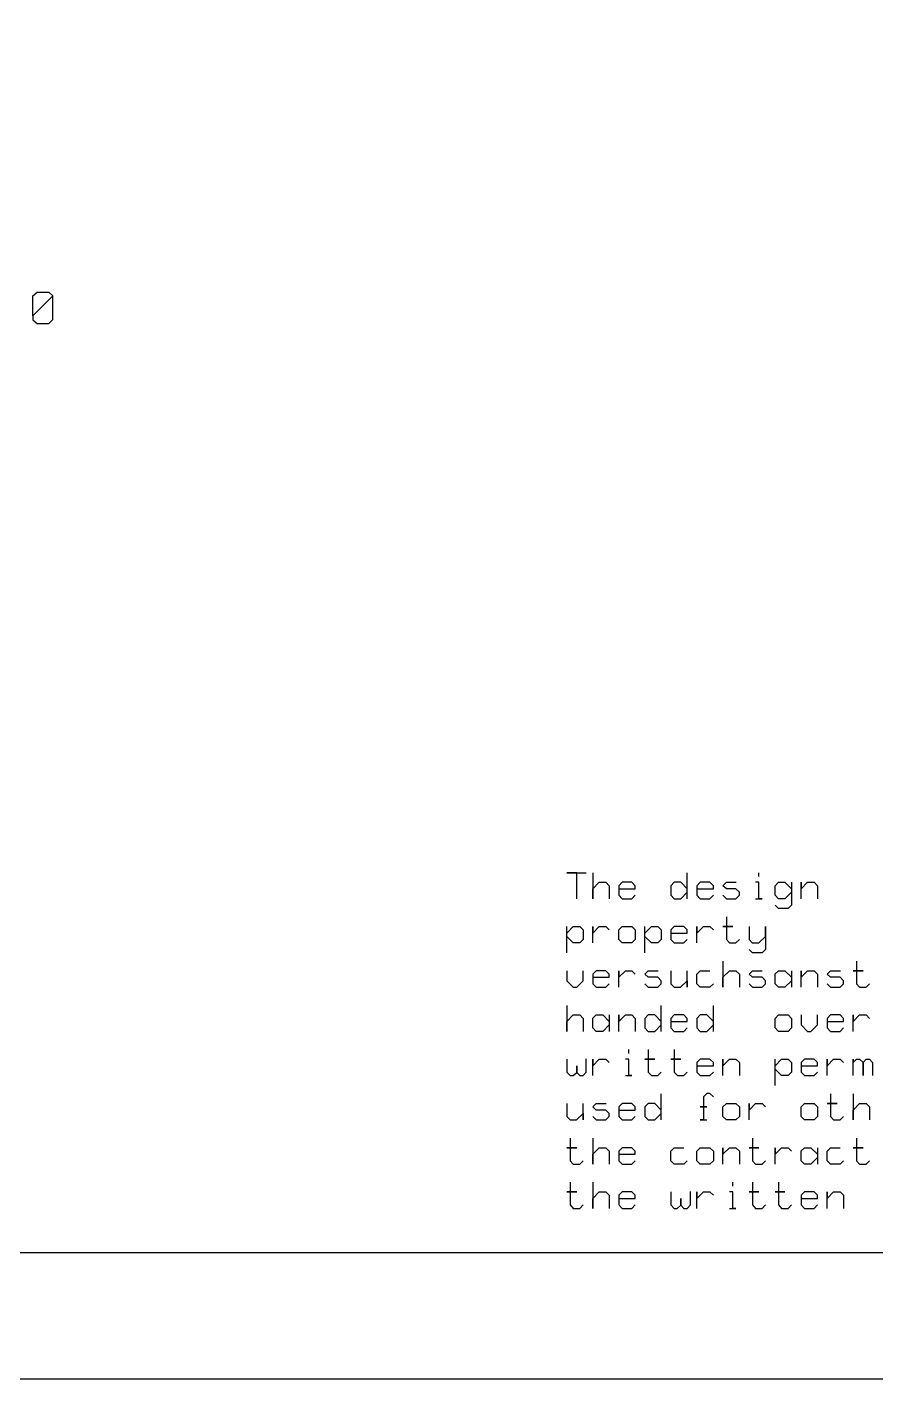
# Model space of a CAD drawing. Header units: millimetres. Extents: x -75152 to 353425, y 12138 to 222005.
# Drawn here: x 322109 to 328823, y 106870 to 117567 of the extents above; entities that cross this region are included whole.
import ezdxf

# ---------------------------------------------------------------- set-up
doc = ezdxf.new("R2010")
doc.units = ezdxf.units.MM
doc.layers.add('11', color=7, linetype='Continuous')

# ---------------------------------------------------------------- blocks, each defined once
blk = doc.blocks.new('A$C3242291E')
at = {"layer": '11', "color": 7, "linetype": 'Continuous'}
for points in [[(0, 0), (175200, 0), (175200, 65899), (0, 65899), (0, 0)], [(1000, 1000), (174200, 1000), (174200, 64899), (1000, 64899), (1000, 1000)], [(143930, 8412), (143930, 8570), (143930, 8570), (143963, 8600), (143963, 8600), (144055, 8600), (144055, 8600), (144088, 8570), (144088, 8570), (143930, 8412), (143930, 8412), (143930, 8380), (143930, 8380), (143963, 8350), (143963, 8350), (144055, 8350), (144055, 8350), (144088, 8382), (144088, 8382), (144088, 8570)], [(148231, 3800), (148231, 3903), (148231, 4006), (148231, 4006), (148153, 4006), (148153, 4006), (148307, 4006)], [(148359, 4006), (148359, 3903), (148359, 3800), (148359, 3800), (148359, 3878), (148359, 3878), (148410, 3930), (148410, 3930), (148462, 3930), (148462, 3930), (148489, 3903), (148489, 3903), (148489, 3800)], [(149106, 3800), (149106, 3878), (149106, 3878), (149055, 3930), (149055, 3930), (149003, 3930), (149003, 3930), (148977, 3903), (148977, 3903), (148977, 3827), (148977, 3827), (149003, 3800), (149003, 3800), (149055, 3800), (149055, 3800), (149106, 3851), (149106, 3851), (149106, 4006)], [(149672, 3975), (149672, 4006)], [(148565, 3878), (148694, 3878), (148694, 3878), (148694, 3903), (148694, 3903), (148668, 3930), (148668, 3930), (148592, 3930), (148592, 3930), (148565, 3903), (148565, 3903), (148565, 3827), (148565, 3827), (148592, 3800), (148592, 3800), (148668, 3800), (148668, 3800), (148694, 3827)], [(149182, 3878), (149312, 3878), (149312, 3878), (149312, 3903), (149312, 3903), (149285, 3930), (149285, 3930), (149209, 3930), (149209, 3930), (149182, 3903), (149182, 3903), (149182, 3827), (149182, 3827), (149209, 3800), (149209, 3800), (149285, 3800), (149285, 3800), (149312, 3827)], [(149388, 3827), (149415, 3800), (149415, 3800), (149491, 3800), (149491, 3800), (149518, 3827), (149518, 3827), (149518, 3851), (149518, 3851), (149491, 3878), (149491, 3878), (149415, 3878), (149415, 3878), (149388, 3903), (149388, 3903), (149415, 3930), (149415, 3930), (149493, 3930)], [(149646, 3800), (149697, 3800), (149697, 3800), (149672, 3800), (149672, 3800), (149672, 3930), (149672, 3930), (149646, 3930)], [(149930, 3930), (149930, 3851), (149930, 3851), (149878, 3800), (149878, 3800), (149827, 3800), (149827, 3800), (149800, 3827), (149800, 3827), (149800, 3903), (149800, 3903), (149827, 3930), (149827, 3930), (149878, 3930), (149878, 3930), (149930, 3878), (149930, 3878), (149930, 3748), (149930, 3748), (149903, 3722), (149903, 3722), (149827, 3722), (149827, 3722), (149800, 3748)], [(150006, 3800), (150006, 3930), (150006, 3930), (150006, 3878), (150006, 3878), (150057, 3930), (150057, 3930), (150109, 3930), (150109, 3930), (150136, 3903), (150136, 3903), (150136, 3800)], [(149415, 3656), (149415, 3580), (149415, 3580), (149388, 3580), (149388, 3580), (149467, 3580), (149467, 3580), (149415, 3580), (149415, 3580), (149415, 3477), (149415, 3477), (149440, 3450), (149440, 3450), (149491, 3450), (149491, 3450), (149518, 3477)], [(148153, 3372), (148153, 3528), (148153, 3528), (148204, 3580), (148204, 3580), (148256, 3580), (148256, 3580), (148283, 3553), (148283, 3553), (148283, 3477), (148283, 3477), (148256, 3450), (148256, 3450), (148204, 3450), (148204, 3450), (148153, 3501), (148153, 3501), (148153, 3580)], [(148359, 3450), (148359, 3580), (148359, 3580), (148359, 3528), (148359, 3528), (148410, 3580), (148410, 3580), (148462, 3580), (148462, 3580), (148489, 3553)], [(148668, 3450), (148592, 3450), (148592, 3450), (148565, 3477), (148565, 3477), (148565, 3553), (148565, 3553), (148592, 3580), (148592, 3580), (148668, 3580), (148668, 3580), (148694, 3553), (148694, 3553), (148694, 3477), (148694, 3477), (148668, 3450), (148668, 3450), (148592, 3450)], [(148771, 3372), (148771, 3528), (148771, 3528), (148822, 3580), (148822, 3580), (148874, 3580), (148874, 3580), (148900, 3553), (148900, 3553), (148900, 3477), (148900, 3477), (148874, 3450), (148874, 3450), (148822, 3450), (148822, 3450), (148771, 3501), (148771, 3501), (148771, 3580)], [(148977, 3528), (149106, 3528), (149106, 3528), (149106, 3553), (149106, 3553), (149079, 3580), (149079, 3580), (149003, 3580), (149003, 3580), (148977, 3553), (148977, 3553), (148977, 3477), (148977, 3477), (149003, 3450), (149003, 3450), (149079, 3450), (149079, 3450), (149106, 3477)], [(149182, 3450), (149182, 3580), (149182, 3580), (149182, 3528), (149182, 3528), (149234, 3580), (149234, 3580), (149285, 3580), (149285, 3580), (149312, 3553)], [(149594, 3580), (149594, 3476), (149594, 3476), (149620, 3450), (149620, 3450), (149671, 3450), (149671, 3450), (149724, 3502), (149724, 3502), (149724, 3580), (149724, 3580), (149724, 3398), (149724, 3398), (149698, 3372), (149698, 3372), (149621, 3372), (149621, 3372), (149594, 3398)], [(148153, 3230), (148153, 3151), (148153, 3151), (148204, 3100), (148204, 3100), (148231, 3100), (148231, 3100), (148283, 3151), (148283, 3151), (148283, 3230)], [(148359, 3178), (148489, 3178), (148489, 3178), (148489, 3203), (148489, 3203), (148462, 3230), (148462, 3230), (148386, 3230), (148386, 3230), (148359, 3203), (148359, 3203), (148359, 3127), (148359, 3127), (148386, 3100), (148386, 3100), (148462, 3100), (148462, 3100), (148489, 3127)], [(148565, 3100), (148565, 3230), (148565, 3230), (148565, 3178), (148565, 3178), (148616, 3230), (148616, 3230), (148668, 3230), (148668, 3230), (148694, 3203)], [(148771, 3127), (148797, 3100), (148797, 3100), (148874, 3100), (148874, 3100), (148900, 3127), (148900, 3127), (148900, 3151), (148900, 3151), (148874, 3178), (148874, 3178), (148797, 3178), (148797, 3178), (148771, 3203), (148771, 3203), (148797, 3230), (148797, 3230), (148876, 3230)], [(148977, 3230), (148977, 3127), (148977, 3127), (149003, 3100), (149003, 3100), (149053, 3100), (149053, 3100), (149106, 3151), (149106, 3151), (149106, 3100), (149106, 3100), (149106, 3230)], [(149312, 3127), (149285, 3100), (149285, 3100), (149209, 3100), (149209, 3100), (149182, 3127), (149182, 3127), (149182, 3203), (149182, 3203), (149209, 3230), (149209, 3230), (149285, 3230)], [(149388, 3306), (149388, 3203), (149388, 3100), (149388, 3100), (149388, 3178), (149388, 3178), (149440, 3230), (149440, 3230), (149491, 3230), (149491, 3230), (149518, 3203), (149518, 3203), (149518, 3100)], [(149594, 3127), (149621, 3100), (149621, 3100), (149697, 3100), (149697, 3100), (149724, 3127), (149724, 3127), (149724, 3151), (149724, 3151), (149697, 3178), (149697, 3178), (149621, 3178), (149621, 3178), (149594, 3203), (149594, 3203), (149621, 3230), (149621, 3230), (149699, 3230)], [(149930, 3230), (149930, 3151), (149930, 3151), (149878, 3100), (149878, 3100), (149827, 3100), (149827, 3100), (149800, 3127), (149800, 3127), (149800, 3205), (149800, 3205), (149827, 3230), (149827, 3230), (149878, 3230), (149878, 3230), (149930, 3178), (149930, 3178), (149930, 3100)], [(150006, 3100), (150006, 3230), (150006, 3230), (150006, 3178), (150006, 3178), (150057, 3230), (150057, 3230), (150109, 3230), (150109, 3230), (150136, 3203), (150136, 3203), (150136, 3100)], [(150212, 3127), (150239, 3100), (150239, 3100), (150315, 3100), (150315, 3100), (150342, 3127), (150342, 3127), (150342, 3151), (150342, 3151), (150315, 3178), (150315, 3178), (150239, 3178), (150239, 3178), (150212, 3203), (150212, 3203), (150239, 3230), (150239, 3230), (150317, 3230)], [(150445, 3306), (150445, 3230), (150445, 3230), (150418, 3230), (150418, 3230), (150496, 3230), (150496, 3230), (150445, 3230), (150445, 3230), (150445, 3127), (150445, 3127), (150469, 3100), (150469, 3100), (150521, 3100), (150521, 3100), (150547, 3127)], [(148153, 2956), (148153, 2853), (148153, 2750), (148153, 2750), (148153, 2828), (148153, 2828), (148204, 2880), (148204, 2880), (148256, 2880), (148256, 2880), (148283, 2853), (148283, 2853), (148283, 2750)], [(148900, 2750), (148900, 2828), (148900, 2828), (148849, 2880), (148849, 2880), (148797, 2880), (148797, 2880), (148771, 2853), (148771, 2853), (148771, 2777), (148771, 2777), (148797, 2750), (148797, 2750), (148849, 2750), (148849, 2750), (148900, 2801), (148900, 2801), (148900, 2956)], [(149312, 2750), (149312, 2828), (149312, 2828), (149261, 2880), (149261, 2880), (149209, 2880), (149209, 2880), (149182, 2853), (149182, 2853), (149182, 2777), (149182, 2777), (149209, 2750), (149209, 2750), (149261, 2750), (149261, 2750), (149312, 2801), (149312, 2801), (149312, 2956)], [(148489, 2880), (148489, 2801), (148489, 2801), (148437, 2750), (148437, 2750), (148386, 2750), (148386, 2750), (148359, 2777), (148359, 2777), (148359, 2855), (148359, 2855), (148386, 2880), (148386, 2880), (148437, 2880), (148437, 2880), (148489, 2828), (148489, 2828), (148489, 2750)], [(148565, 2750), (148565, 2880), (148565, 2880), (148565, 2828), (148565, 2828), (148616, 2880), (148616, 2880), (148668, 2880), (148668, 2880), (148694, 2853), (148694, 2853), (148694, 2750)], [(148977, 2828), (149106, 2828), (149106, 2828), (149106, 2853), (149106, 2853), (149079, 2880), (149079, 2880), (149003, 2880), (149003, 2880), (148977, 2853), (148977, 2853), (148977, 2777), (148977, 2777), (149003, 2750), (149003, 2750), (149079, 2750), (149079, 2750), (149106, 2777)], [(149903, 2750), (149827, 2750), (149827, 2750), (149800, 2777), (149800, 2777), (149800, 2853), (149800, 2853), (149827, 2880), (149827, 2880), (149903, 2880), (149903, 2880), (149930, 2853), (149930, 2853), (149930, 2777), (149930, 2777), (149903, 2750), (149903, 2750), (149827, 2750)], [(150006, 2880), (150006, 2801), (150006, 2801), (150057, 2750), (150057, 2750), (150084, 2750), (150084, 2750), (150136, 2801), (150136, 2801), (150136, 2880)], [(150212, 2828), (150342, 2828), (150342, 2828), (150342, 2853), (150342, 2853), (150315, 2880), (150315, 2880), (150239, 2880), (150239, 2880), (150212, 2853), (150212, 2853), (150212, 2777), (150212, 2777), (150239, 2750), (150239, 2750), (150315, 2750), (150315, 2750), (150342, 2777)], [(150418, 2750), (150418, 2880), (150418, 2880), (150418, 2828), (150418, 2828), (150469, 2880), (150469, 2880), (150521, 2880), (150521, 2880), (150547, 2853)], [(148643, 2575), (148643, 2606)], [(148797, 2606), (148797, 2530), (148797, 2530), (148771, 2530), (148771, 2530), (148849, 2530), (148849, 2530), (148797, 2530), (148797, 2530), (148797, 2427), (148797, 2427), (148822, 2400), (148822, 2400), (148874, 2400), (148874, 2400), (148900, 2427)], [(149003, 2606), (149003, 2530), (149003, 2530), (148977, 2530), (148977, 2530), (149055, 2530), (149055, 2530), (149003, 2530), (149003, 2530), (149003, 2427), (149003, 2427), (149028, 2400), (149028, 2400), (149079, 2400), (149079, 2400), (149106, 2427)], [(148153, 2530), (148153, 2427), (148153, 2427), (148180, 2400), (148180, 2400), (148202, 2400), (148202, 2400), (148231, 2425), (148231, 2425), (148231, 2478), (148231, 2478), (148231, 2425), (148231, 2425), (148256, 2400), (148256, 2400), (148283, 2400), (148283, 2400), (148307, 2427), (148307, 2427), (148307, 2532)], [(148359, 2400), (148359, 2530), (148359, 2530), (148359, 2478), (148359, 2478), (148410, 2530), (148410, 2530), (148462, 2530), (148462, 2530), (148489, 2503)], [(148616, 2400), (148668, 2400), (148668, 2400), (148643, 2400), (148643, 2400), (148643, 2530), (148643, 2530), (148616, 2530)], [(149182, 2478), (149312, 2478), (149312, 2478), (149312, 2503), (149312, 2503), (149285, 2530), (149285, 2530), (149209, 2530), (149209, 2530), (149182, 2503), (149182, 2503), (149182, 2427), (149182, 2427), (149209, 2400), (149209, 2400), (149285, 2400), (149285, 2400), (149312, 2427)], [(149388, 2400), (149388, 2530), (149388, 2530), (149388, 2478), (149388, 2478), (149440, 2530), (149440, 2530), (149491, 2530), (149491, 2530), (149518, 2503), (149518, 2503), (149518, 2400)], [(149800, 2322), (149800, 2478), (149800, 2478), (149852, 2530), (149852, 2530), (149903, 2530), (149903, 2530), (149930, 2503), (149930, 2503), (149930, 2427), (149930, 2427), (149903, 2400), (149903, 2400), (149852, 2400), (149852, 2400), (149800, 2451), (149800, 2451), (149800, 2530)], [(150006, 2478), (150136, 2478), (150136, 2478), (150136, 2503), (150136, 2503), (150109, 2530), (150109, 2530), (150033, 2530), (150033, 2530), (150006, 2503), (150006, 2503), (150006, 2427), (150006, 2427), (150033, 2400), (150033, 2400), (150109, 2400), (150109, 2400), (150136, 2427)], [(150212, 2400), (150212, 2530), (150212, 2530), (150212, 2478), (150212, 2478), (150263, 2530), (150263, 2530), (150315, 2530), (150315, 2530), (150342, 2503)], [(150418, 2400), (150418, 2530), (150418, 2530), (150418, 2503), (150418, 2503), (150445, 2530), (150445, 2530), (150469, 2530), (150469, 2530), (150496, 2503), (150496, 2503), (150496, 2400), (150496, 2400), (150496, 2505), (150496, 2505), (150521, 2530), (150521, 2530), (150547, 2530), (150547, 2530), (150572, 2503), (150572, 2503), (150572, 2400)], [(148900, 2050), (148900, 2128), (148900, 2128), (148849, 2180), (148849, 2180), (148797, 2180), (148797, 2180), (148771, 2153), (148771, 2153), (148771, 2077), (148771, 2077), (148797, 2050), (148797, 2050), (148849, 2050), (148849, 2050), (148900, 2101), (148900, 2101), (148900, 2256)], [(149312, 2231), (149285, 2258), (149285, 2258), (149261, 2258), (149261, 2258), (149234, 2231), (149234, 2231), (149234, 2153), (149234, 2153), (149209, 2153), (149209, 2153), (149261, 2153), (149261, 2153), (149234, 2153), (149234, 2153), (149234, 2050), (149234, 2050), (149207, 2050), (149207, 2050), (149261, 2050)], [(150239, 2256), (150239, 2180), (150239, 2180), (150212, 2180), (150212, 2180), (150290, 2180), (150290, 2180), (150239, 2180), (150239, 2180), (150239, 2077), (150239, 2077), (150263, 2050), (150263, 2050), (150315, 2050), (150315, 2050), (150342, 2077)], [(150418, 2256), (150418, 2153), (150418, 2050), (150418, 2050), (150418, 2128), (150418, 2128), (150469, 2180), (150469, 2180), (150521, 2180), (150521, 2180), (150547, 2153), (150547, 2153), (150547, 2050)], [(148153, 2180), (148153, 2077), (148153, 2077), (148180, 2050), (148180, 2050), (148229, 2050), (148229, 2050), (148283, 2101), (148283, 2101), (148283, 2050), (148283, 2050), (148283, 2180)], [(148359, 2077), (148386, 2050), (148386, 2050), (148462, 2050), (148462, 2050), (148489, 2077), (148489, 2077), (148489, 2101), (148489, 2101), (148462, 2128), (148462, 2128), (148386, 2128), (148386, 2128), (148359, 2153), (148359, 2153), (148386, 2180), (148386, 2180), (148464, 2180)], [(148565, 2128), (148694, 2128), (148694, 2128), (148694, 2153), (148694, 2153), (148668, 2180), (148668, 2180), (148592, 2180), (148592, 2180), (148565, 2153), (148565, 2153), (148565, 2077), (148565, 2077), (148592, 2050), (148592, 2050), (148668, 2050), (148668, 2050), (148694, 2077)], [(149491, 2050), (149415, 2050), (149415, 2050), (149388, 2077), (149388, 2077), (149388, 2153), (149388, 2153), (149415, 2180), (149415, 2180), (149491, 2180), (149491, 2180), (149518, 2153), (149518, 2153), (149518, 2077), (149518, 2077), (149491, 2050), (149491, 2050), (149415, 2050)], [(149594, 2050), (149594, 2180), (149594, 2180), (149594, 2128), (149594, 2128), (149646, 2180), (149646, 2180), (149697, 2180), (149697, 2180), (149724, 2153)], [(150109, 2050), (150033, 2050), (150033, 2050), (150006, 2077), (150006, 2077), (150006, 2153), (150006, 2153), (150033, 2180), (150033, 2180), (150109, 2180), (150109, 2180), (150136, 2153), (150136, 2153), (150136, 2077), (150136, 2077), (150109, 2050), (150109, 2050), (150033, 2050)], [(148180, 1906), (148180, 1830), (148180, 1830), (148153, 1830), (148153, 1830), (148231, 1830), (148231, 1830), (148180, 1830), (148180, 1830), (148180, 1727), (148180, 1727), (148204, 1700), (148204, 1700), (148256, 1700), (148256, 1700), (148283, 1727)], [(148359, 1906), (148359, 1803), (148359, 1700), (148359, 1700), (148359, 1778), (148359, 1778), (148410, 1830), (148410, 1830), (148462, 1830), (148462, 1830), (148489, 1803), (148489, 1803), (148489, 1700)], [(148565, 1778), (148694, 1778), (148694, 1778), (148694, 1803), (148694, 1803), (148668, 1830), (148668, 1830), (148592, 1830), (148592, 1830), (148565, 1803), (148565, 1803), (148565, 1727), (148565, 1727), (148592, 1700), (148592, 1700), (148668, 1700), (148668, 1700), (148694, 1727)], [(149106, 1727), (149079, 1700), (149079, 1700), (149003, 1700), (149003, 1700), (148977, 1727), (148977, 1727), (148977, 1803), (148977, 1803), (149003, 1830), (149003, 1830), (149079, 1830)], [(149285, 1700), (149209, 1700), (149209, 1700), (149182, 1727), (149182, 1727), (149182, 1803), (149182, 1803), (149209, 1830), (149209, 1830), (149285, 1830), (149285, 1830), (149312, 1803), (149312, 1803), (149312, 1727), (149312, 1727), (149285, 1700), (149285, 1700), (149209, 1700)], [(149388, 1700), (149388, 1830), (149388, 1830), (149388, 1778), (149388, 1778), (149440, 1830), (149440, 1830), (149491, 1830), (149491, 1830), (149518, 1803), (149518, 1803), (149518, 1700)], [(149621, 1906), (149621, 1830), (149621, 1830), (149594, 1830), (149594, 1830), (149672, 1830), (149672, 1830), (149621, 1830), (149621, 1830), (149621, 1727), (149621, 1727), (149646, 1700), (149646, 1700), (149697, 1700), (149697, 1700), (149724, 1727)], [(149800, 1700), (149800, 1830), (149800, 1830), (149800, 1778), (149800, 1778), (149852, 1830), (149852, 1830), (149903, 1830), (149903, 1830), (149930, 1803)], [(150136, 1830), (150136, 1751), (150136, 1751), (150084, 1700), (150084, 1700), (150033, 1700), (150033, 1700), (150006, 1727), (150006, 1727), (150006, 1805), (150006, 1805), (150033, 1830), (150033, 1830), (150084, 1830), (150084, 1830), (150136, 1778), (150136, 1778), (150136, 1700)], [(150342, 1727), (150315, 1700), (150315, 1700), (150239, 1700), (150239, 1700), (150212, 1727), (150212, 1727), (150212, 1803), (150212, 1803), (150239, 1830), (150239, 1830), (150315, 1830)], [(150445, 1906), (150445, 1830), (150445, 1830), (150418, 1830), (150418, 1830), (150496, 1830), (150496, 1830), (150445, 1830), (150445, 1830), (150445, 1727), (150445, 1727), (150469, 1700), (150469, 1700), (150521, 1700), (150521, 1700), (150547, 1727)], [(148180, 1556), (148180, 1480), (148180, 1480), (148153, 1480), (148153, 1480), (148231, 1480), (148231, 1480), (148180, 1480), (148180, 1480), (148180, 1377), (148180, 1377), (148204, 1350), (148204, 1350), (148256, 1350), (148256, 1350), (148283, 1377)], [(148359, 1556), (148359, 1453), (148359, 1350), (148359, 1350), (148359, 1428), (148359, 1428), (148410, 1480), (148410, 1480), (148462, 1480), (148462, 1480), (148489, 1453), (148489, 1453), (148489, 1350)], [(149467, 1525), (149467, 1556)], [(149621, 1556), (149621, 1480), (149621, 1480), (149594, 1480), (149594, 1480), (149672, 1480), (149672, 1480), (149621, 1480), (149621, 1480), (149621, 1377), (149621, 1377), (149646, 1350), (149646, 1350), (149697, 1350), (149697, 1350), (149724, 1377)], [(149827, 1556), (149827, 1480), (149827, 1480), (149800, 1480), (149800, 1480), (149878, 1480), (149878, 1480), (149827, 1480), (149827, 1480), (149827, 1377), (149827, 1377), (149852, 1350), (149852, 1350), (149903, 1350), (149903, 1350), (149930, 1377)], [(148565, 1428), (148694, 1428), (148694, 1428), (148694, 1453), (148694, 1453), (148668, 1480), (148668, 1480), (148592, 1480), (148592, 1480), (148565, 1453), (148565, 1453), (148565, 1377), (148565, 1377), (148592, 1350), (148592, 1350), (148668, 1350), (148668, 1350), (148694, 1377)], [(148977, 1480), (148977, 1377), (148977, 1377), (149003, 1350), (149003, 1350), (149026, 1350), (149026, 1350), (149055, 1375), (149055, 1375), (149055, 1428), (149055, 1428), (149055, 1375), (149055, 1375), (149079, 1350), (149079, 1350), (149106, 1350), (149106, 1350), (149131, 1377), (149131, 1377), (149131, 1482)], [(149182, 1350), (149182, 1480), (149182, 1480), (149182, 1428), (149182, 1428), (149234, 1480), (149234, 1480), (149285, 1480), (149285, 1480), (149312, 1453)], [(149440, 1350), (149491, 1350), (149491, 1350), (149467, 1350), (149467, 1350), (149467, 1480), (149467, 1480), (149440, 1480)], [(150006, 1428), (150136, 1428), (150136, 1428), (150136, 1453), (150136, 1453), (150109, 1480), (150109, 1480), (150033, 1480), (150033, 1480), (150006, 1453), (150006, 1453), (150006, 1377), (150006, 1377), (150033, 1350), (150033, 1350), (150109, 1350), (150109, 1350), (150136, 1377)], [(150212, 1350), (150212, 1480), (150212, 1480), (150212, 1428), (150212, 1428), (150263, 1480), (150263, 1480), (150315, 1480), (150315, 1480), (150342, 1453), (150342, 1453), (150342, 1350)]]:
    blk.add_lwpolyline(points, dxfattribs=at)

msp = doc.modelspace()

# ---------------------------------------------------------------- block references
msp.add_blockref('A$C3242291E', (178224.7174, 106869.6139))

doc.saveas('drawing.dxf')
